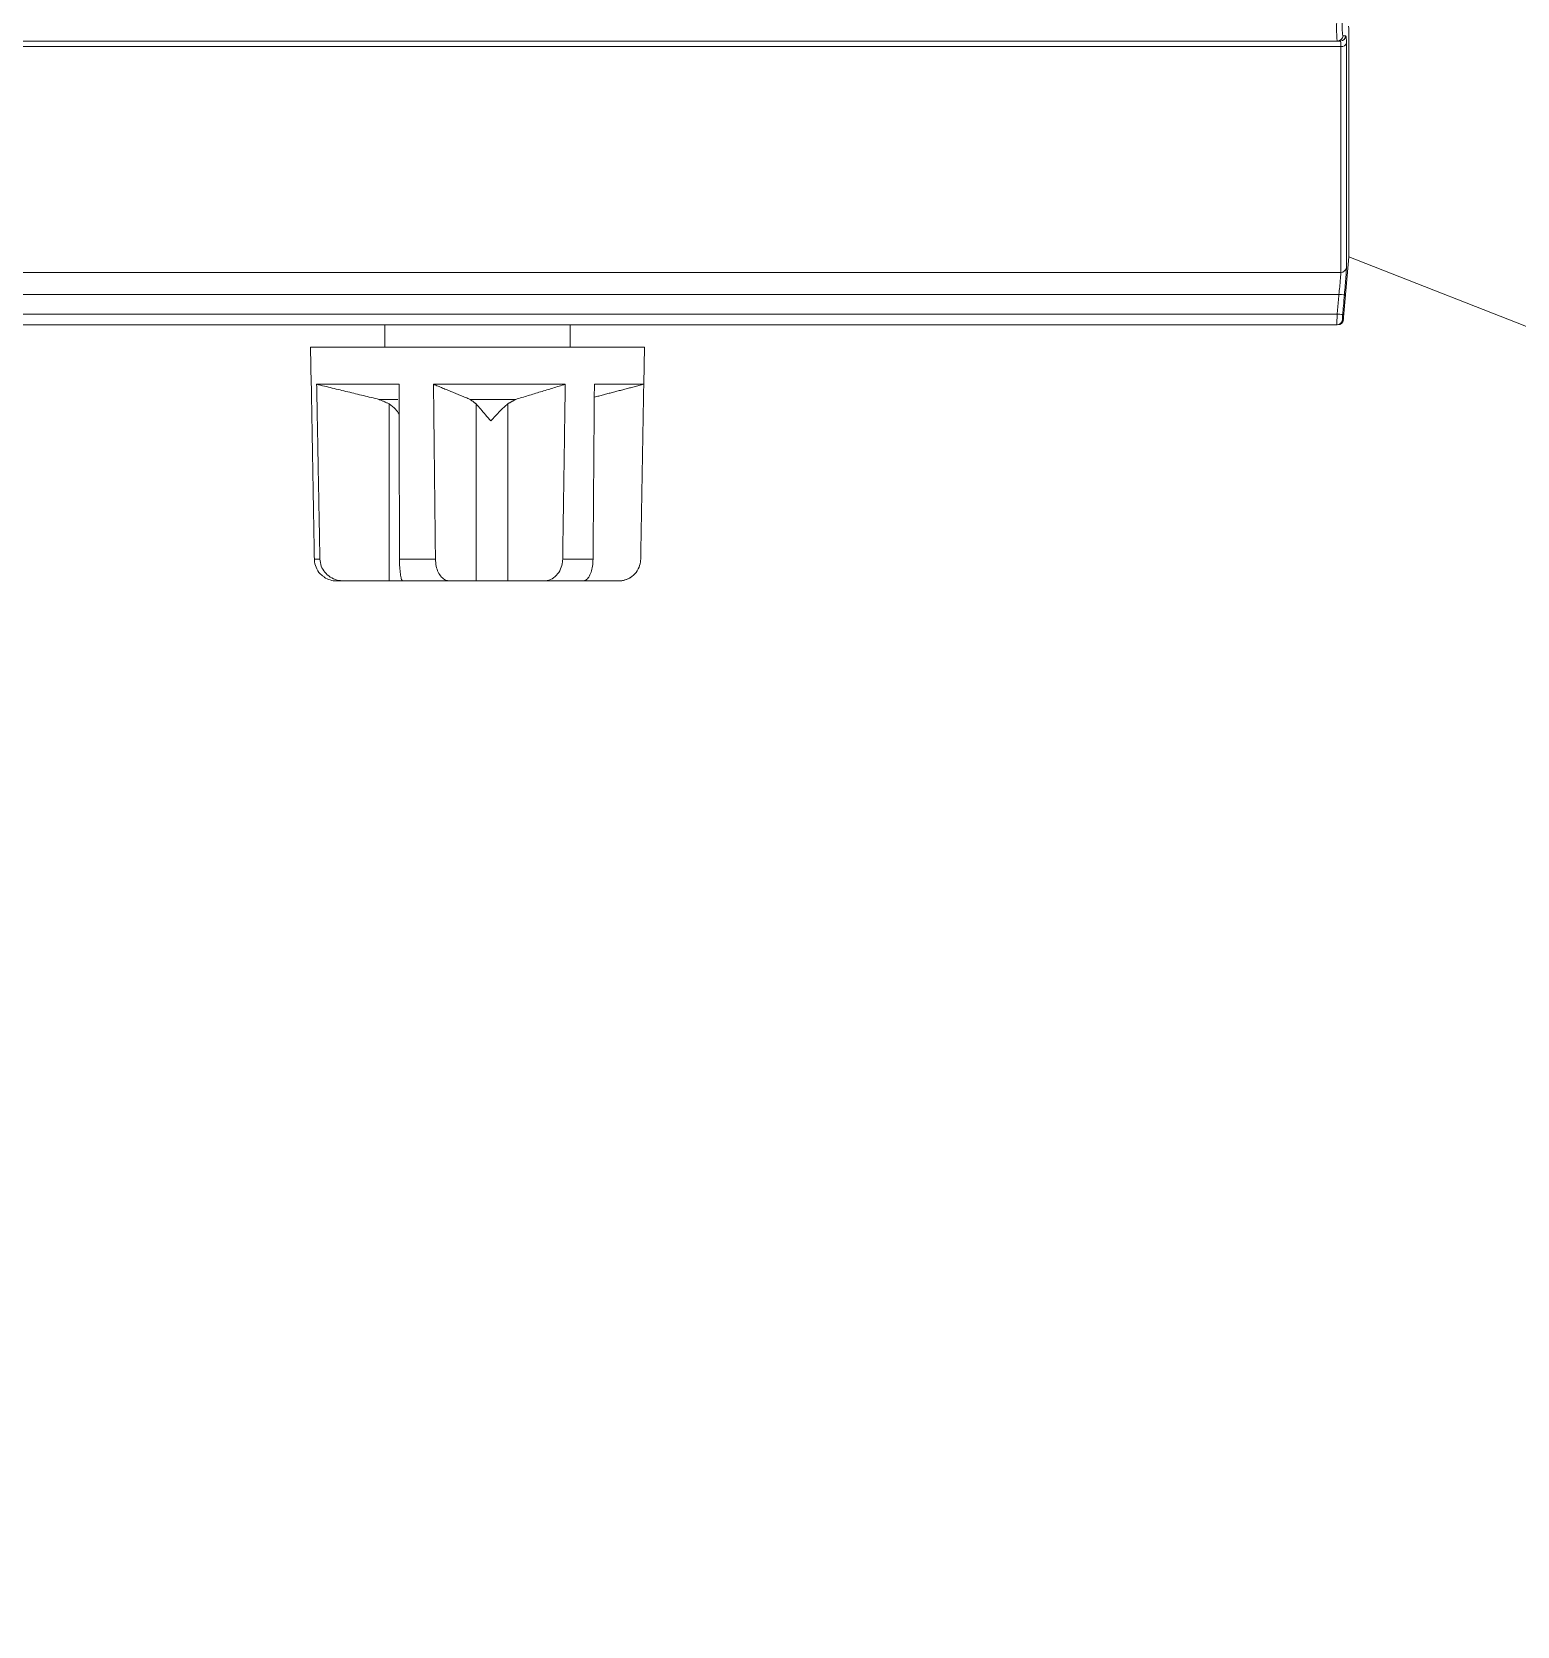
# Model space of a CAD drawing. Extents: x 2 to 136, y 1 to 99.
# Drawn here: x 14.662 to 18.666, y 38.983 to 43.28 of the extents above; entities that cross this region are included whole.
import ezdxf

# ---------------------------------------------------------------- set-up
doc = ezdxf.new("R2010")
doc.units = 0
doc.header["$MEASUREMENT"] = 0
doc.linetypes.add('SLD-Solid', pattern=[0])
doc.layers.add('OBJECT', color=7, linetype='CONTINUOUS')

msp = doc.modelspace()

# ---------------------------------------------------------------- linework, layer by layer
at = {"layer": 'OBJECT', "linetype": 'SLD-Solid', "lineweight": 15}
for p, q in [((18.2128, 42.675), (18.2128, 43.2791)), ((18.2128, 42.6737), (18.2128, 43.278)), ((18.1821, 43.255), (14.1273, 43.255)), ((18.1913, 43.24), (14.2723, 43.24)), ((18.1913, 42.6315), (18.1913, 43.24)), ((18.2062, 43.2504), (18.2062, 42.6449)), ((18.1976, 42.5001), (18.2128, 42.6737)), ((18.2128, 42.6737), (27.607, 38.9831)), ((13.9723, 42.6315), (18.1913, 42.6315)), ((18.1859, 42.5722), (13.9723, 42.5722)), ((18.1813, 42.5192), (13.8826, 42.5192)), ((18.1803, 42.49), (13.7554, 42.49)), ((15.6138, 42.49), (15.6138, 42.43)), ((16.1138, 42.43), (16.1138, 42.49)), ((15.4138, 42.43), (15.4155, 42.33)), ((16.3138, 42.43), (15.4138, 42.43)), ((16.312, 42.33), (16.3138, 42.43)), ((15.4155, 42.33), (15.4157, 42.3299)), ((15.4157, 42.33), (15.4155, 42.33)), ((15.6522, 42.33), (15.4301, 42.33)), ((16.1003, 42.33), (15.7451, 42.33)), ((16.312, 42.33), (16.1788, 42.33)), ((16.2766, 42.3205), (16.312, 42.33)), ((15.6485, 42.2892), (15.5982, 42.2892)), ((15.9667, 42.2892), (15.8438, 42.2892)), ((15.6253, 41.8), (15.6253, 42.2774)), ((15.8597, 41.8), (15.8597, 42.2774)), ((15.9452, 41.8), (15.9452, 42.2774)), ((15.4239, 41.859), (15.4388, 41.859)), ((15.6534, 41.859), (15.7503, 41.859)), ((16.0933, 41.859), (16.1752, 41.859)), ((15.5034, 41.8), (15.4837, 41.8)), ((15.6253, 41.8), (15.5034, 41.8)), ((15.6253, 41.8), (15.6792, 41.8)), ((15.7882, 41.8), (15.6622, 41.8)), ((15.8597, 41.8), (15.7882, 41.8)), ((15.8597, 41.8), (15.9452, 41.8)), ((15.9452, 41.8), (16.042, 41.8)), ((16.1485, 41.8), (16.042, 41.8)), ((16.0929, 41.8), (16.1302, 41.8)), ((16.1302, 41.8), (16.2436, 41.8))]:
    msp.add_line(p, q, dxfattribs=at)
for centre, radius, start, end in [((18.1821, 43.27), 0.015, 270.0499, 356.4436), ((18.1896, 43.27), 0.015, 270.045, 356.3266), ((18.1927, 43.2539), 0.014, 264.2117, 345.3465), ((18.1914, 42.6464), 0.0149, 269.5668, 354.4476), ((18.2022, 42.7196), 0.1483, 263.6673, 269.4531), ((18.1803, 42.505), 0.015, 270.0048, 355.0544), ((18.1977, 42.6668), 0.1484, 263.6679, 269.4481), ((18.183, 42.505), 0.015, 270, 354.2564), ((15.4837, 41.86), 0.06, 236.3566, 270), ((16.2438, 41.86), 0.06, 270, 303.581)]:
    msp.add_arc(centre, radius, start, end, dxfattribs=at)
for points, knots in [([(18.1821, 43.255), (18.1816, 43.2562), (18.1804, 43.2586), (18.1797, 43.2773), (18.1798, 43.3049), (18.1807, 43.335), (18.1817, 43.3546), (18.182, 43.3621)], [0, 0, 0, 0, 0.216873, 0.43376, 0.650333, 0.866771, 1, 1, 1, 1]), ([(18.197, 43.3615), (18.1964, 43.3509), (18.1953, 43.3299), (18.1946, 43.302), (18.1948, 43.2812), (18.1958, 43.2705), (18.1967, 43.2695), (18.1971, 43.2691)], [0, 0, 0, 0, 0.216801, 0.433616, 0.650077, 0.866405, 1, 1, 1, 1]), ([(18.1971, 43.2691), (18.1977, 43.2691), (18.2002, 43.269), (18.2027, 43.269), (18.2046, 43.269)], [0, 0, 0, 0, 0.237767, 1, 1, 1, 1]), ([(18.2046, 43.269), (18.205, 43.2683), (18.206, 43.2666), (18.2061, 43.256), (18.2062, 43.2504)], [0, 0, 0, 0, 0.474046, 1, 1, 1, 1]), ([(18.2128, 43.278), (18.2127, 43.2827), (18.2126, 43.2923), (18.2118, 43.2942), (18.2114, 43.2951)], [0, 0, 0, 0, 0.487699, 1, 1, 1, 1]), ([(18.1913, 43.24), (18.1912, 43.244), (18.1911, 43.252), (18.1902, 43.2549), (18.1897, 43.255), (18.1896, 43.255)], [0, 0, 0, 0, 0.471918, 0.943784, 1, 1, 1, 1]), ([(18.1859, 42.5722), (18.1866, 42.5791), (18.1881, 42.5931), (18.1898, 42.6113), (18.191, 42.6255), (18.1912, 42.6295), (18.1913, 42.6315)], [0, 0, 0, 0, 0.249667, 0.499371, 0.748129, 1, 1, 1, 1]), ([(18.2062, 42.6449), (18.2062, 42.6425), (18.206, 42.6376), (18.2048, 42.6204), (18.2031, 42.5978), (18.2016, 42.5802), (18.2008, 42.5713)], [0, 0, 0, 0, 0.247259, 0.494507, 0.742147, 1, 1, 1, 1]), ([(18.2008, 42.5713), (18.2, 42.5613), (18.1984, 42.5436), (18.1969, 42.526), (18.1963, 42.5183)], [0, 0, 0, 0, 0.564413, 1, 1, 1, 1]), ([(18.1803, 42.49), (18.1802, 42.4903), (18.1802, 42.491), (18.1804, 42.4962), (18.1807, 42.5038), (18.181, 42.5119), (18.1812, 42.5173), (18.1813, 42.5192)], [0, 0, 0, 0, 0.218062, 0.436121, 0.654234, 0.872522, 1, 1, 1, 1]), ([(18.1963, 42.5183), (18.1961, 42.5166), (18.1958, 42.5133), (18.1955, 42.5088), (18.1953, 42.5055), (18.1952, 42.5039), (18.1952, 42.5038), (18.1952, 42.5037)], [0, 0, 0, 0, 0.219069, 0.438186, 0.656833, 0.874763, 1, 1, 1, 1]), ([(18.1952, 42.5037), (18.1953, 42.5037), (18.196, 42.5037), (18.1975, 42.5037), (18.1972, 42.5037), (18.197, 42.5037)], [0, 0, 0, 0, 0.071856, 0.359279, 1, 1, 1, 1]), ([(15.6524, 42.2498), (15.6495, 42.2542), (15.6427, 42.2645), (15.6316, 42.2727), (15.6253, 42.2774)], [0, 0, 0, 0, 0.427566, 1, 1, 1, 1]), ([(15.8998, 42.2312), (15.8998, 42.2313), (15.8903, 42.242), (15.8755, 42.2591), (15.8639, 42.2726), (15.8597, 42.2774)], [0, 0, 0, 0, 0.004612, 0.647698, 1, 1, 1, 1]), ([(15.9452, 42.2774), (15.9382, 42.2711), (15.9232, 42.2572), (15.9079, 42.2402), (15.8999, 42.2313), (15.8998, 42.2312)], [0, 0, 0, 0, 0.458054, 0.995384, 1, 1, 1, 1]), ([(15.451, 41.8109), (15.4485, 41.8122), (15.4399, 41.8169), (15.43, 41.8313), (15.4245, 41.8471), (15.424, 41.8564), (15.4239, 41.859)], [0, 0, 0, 0, 0.153442, 0.527172, 0.872114, 1, 1, 1, 1]), ([(15.4388, 41.859), (15.4396, 41.8525), (15.4411, 41.8397), (15.4514, 41.8227), (15.4664, 41.8095), (15.4846, 41.8014), (15.4975, 41.8004), (15.5034, 41.8)], [0, 0, 0, 0, 0.198026, 0.39586, 0.598899, 0.81482, 1, 1, 1, 1]), ([(15.6622, 41.8), (15.6611, 41.8007), (15.659, 41.8022), (15.6562, 41.814), (15.6543, 41.831), (15.6535, 41.8472), (15.6534, 41.8564), (15.6534, 41.859)], [0, 0, 0, 0, 0.241747, 0.484005, 0.711801, 0.922051, 1, 1, 1, 1]), ([(15.7503, 41.859), (15.7507, 41.8525), (15.7516, 41.8397), (15.7576, 41.8227), (15.7664, 41.8095), (15.7771, 41.8014), (15.7847, 41.8004), (15.7882, 41.8)], [0, 0, 0, 0, 0.198026, 0.39586, 0.598899, 0.814818, 1, 1, 1, 1]), ([(16.042, 41.8), (16.0482, 41.8007), (16.0606, 41.8022), (16.0768, 41.814), (16.0882, 41.831), (16.0928, 41.8472), (16.0932, 41.8564), (16.0933, 41.859)], [0, 0, 0, 0, 0.241748, 0.484005, 0.711801, 0.922051, 1, 1, 1, 1]), ([(16.1752, 41.859), (16.1749, 41.8525), (16.1742, 41.8397), (16.17, 41.8227), (16.1638, 41.8095), (16.1563, 41.8014), (16.151, 41.8004), (16.1485, 41.8)], [0, 0, 0, 0, 0.198026, 0.395861, 0.598898, 0.814819, 1, 1, 1, 1]), ([(16.2436, 41.8), (16.2508, 41.8007), (16.2653, 41.8022), (16.2843, 41.814), (16.2977, 41.831), (16.303, 41.8472), (16.3035, 41.8564), (16.3037, 41.859)], [0, 0, 0, 0, 0.241745, 0.484004, 0.711801, 0.922051, 1, 1, 1, 1])]:
    msp.add_open_spline(points, degree=3, knots=knots, dxfattribs=at)
for points in [[(18.1896, 43.255), (18.1821, 43.255)], [(18.1813, 42.5192), (18.1859, 42.5722)], [(15.4239, 41.859), (15.4157, 42.33)], [(15.4301, 42.33), (15.4388, 41.859)], [(15.5982, 42.2892), (15.4301, 42.33)], [(15.6534, 41.859), (15.6522, 42.33)], [(15.7451, 42.33), (15.7503, 41.859)], [(15.8438, 42.2892), (15.7451, 42.33)], [(16.1003, 42.33), (15.9667, 42.2892)], [(16.0933, 41.859), (16.1003, 42.33)], [(16.1788, 42.33), (16.1752, 41.859)], [(16.3037, 41.859), (16.3118, 42.3299)], [(15.6253, 42.2774), (15.5982, 42.2892)], [(15.8597, 42.2774), (15.8438, 42.2892)], [(15.9667, 42.2892), (15.9452, 42.2774)], [(16.2765, 42.3208), (16.1785, 42.2952)]]:
    msp.add_open_spline(points, degree=1, dxfattribs=at)

doc.saveas('drawing.dxf')
